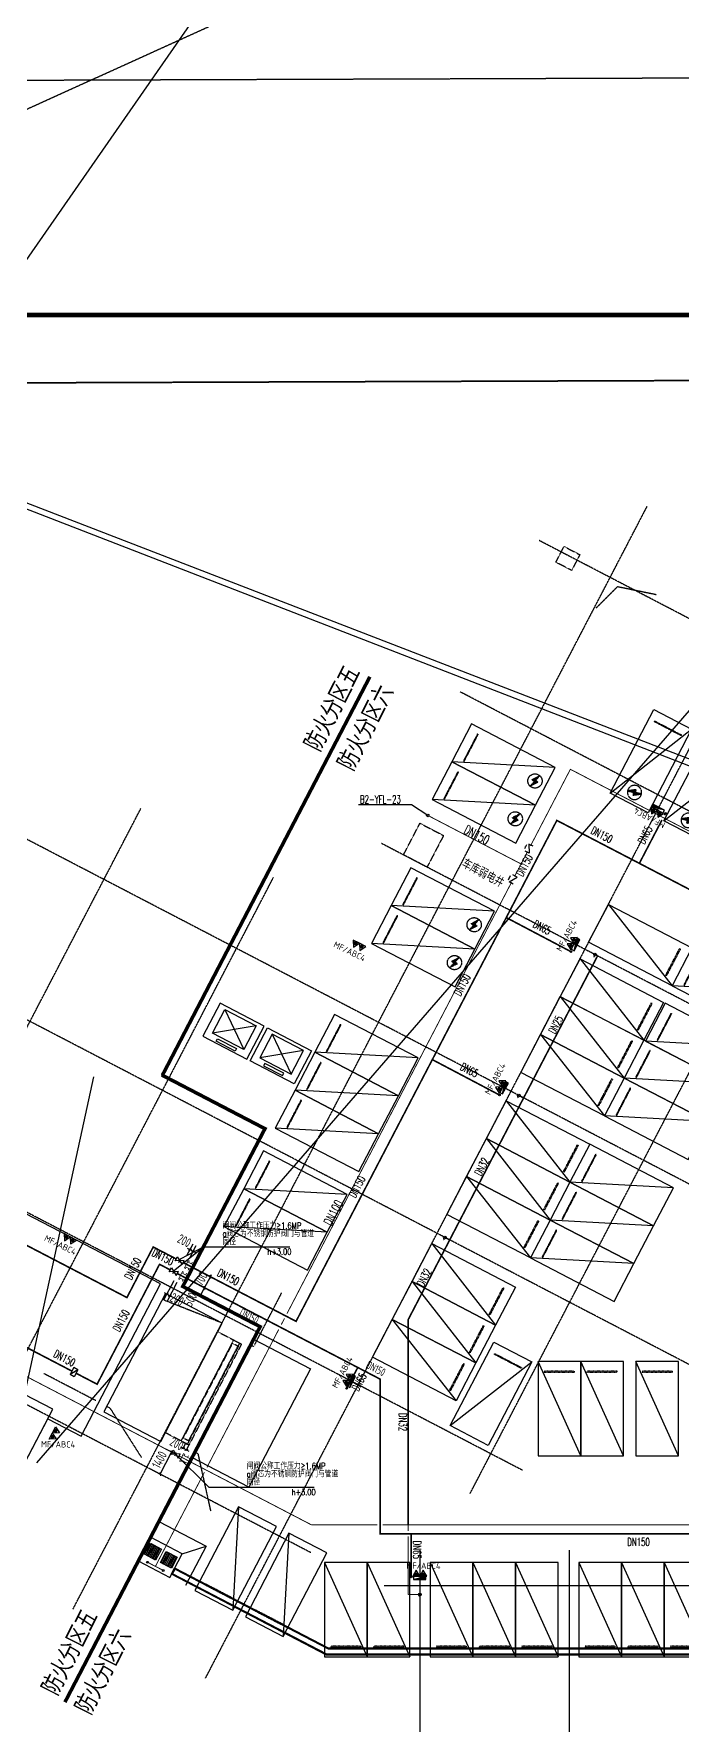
# Model space of a CAD drawing. Extents: x -1466470 to 922624, y -511729 to 590125.
# Drawn here: x -131851 to -95405, y 203025 to 298116 of the extents above; entities that cross this region are included whole.
import ezdxf

# ---------------------------------------------------------------- set-up
doc = ezdxf.new("R2010")
doc.units = 0
doc.header["$LTSCALE"] = 10
doc.header["$MEASUREMENT"] = 0
for name, pattern in [('104-7 B2核心筒$0$DASH', [0.35, 0.25, -0.1]), ('X-104 B2平面$0$ACAD_ISO04W100', [30, 24, -3, 0, -3]), ('X-104 B2平面$0$CENTER', [2, 1.25, -0.25, 0.25, -0.25]), ('X-104 B2平面$0$DOTE', [2.42, 2, -0.2, 0.02, -0.2]), ('X-104 B2平面$1$DASH', [0.35, 0.25, -0.1])]:
    doc.linetypes.add(name, pattern=pattern)
for name, color, linetype in [('104-7 B2核心筒$0$A-E_电梯', 171, 'Continuous'), ('104-7 B2核心筒$0$A-TECH_结构', 21, 'Continuous'), ('DIM_压力废', 3, 'Continuous'), ('EQUIP_消火栓', 7, 'Continuous'), ('EQUIP_消防', 7, 'Continuous'), ('EQUIP_给水', 7, 'Continuous'), ('PIPE-中水', 122, 'TG_Z'), ('PIPE-压力废', 31, 'TG_YF'), ('PIPE-消防', 1, 'Continuous'), ('TEXT_中水', 7, 'Continuous'), ('TEXT_压力废', 7, 'Continuous'), ('TEXT_消防', 7, 'Continuous'), ('TWT_DIM', 3, 'Continuous'), ('TWT_LEAD', 3, 'Continuous'), ('TWT_TEXT', 7, 'Continuous'), ('VALVE_压力废', 7, 'Continuous'), ('VALVE_消防', 7, 'Continuous'), ('VALVE_热给水', 7, 'Continuous'), ('VPIPE-中水中', 124, 'Continuous'), ('VPIPE-压力废', 31, 'Continuous'), ('VPIPE-消防', 1, 'Continuous'), ('X-104 B2平面$0$02-TEXT_房间', 7, 'Continuous'), ('X-104 B2平面$0$A-I_车位', 9, 'Continuous'), ('X-104 B2平面$0$A-SUR_看线', 231, 'Continuous'), ('X-104 B2平面$0$A_AXIS-轴线', 9, 'X-104 B2平面$0$DOTE'), ('X-104 B2平面$0$car', 8, 'Continuous'), ('X-104 B2平面$0$DOOR_FIRE', 220, 'Continuous'), ('X-104 B2平面$0$M-用地 红线', 20, 'X-104 B2平面$0$ACAD_ISO04W100'), ('X-104 B2平面$0$VPIPE-消防', 1, 'Continuous'), ('X-104 B2平面$0$集水坑&', 6, 'Continuous'), ('X-104 B2平面$1$集水坑&', 7, 'Continuous')]:
    doc.layers.add(name, color=color, linetype=linetype)
for name, color, linetype, plot in [('X-104 B2平面$0$04-不打印_辅助线', 165, 'Continuous', False), ('X-104 B2平面$0$04-不打印_防火分区', 30, 'Continuous', False), ('X-104 B2平面$0$04-不打印_面积', 5, 'Continuous', False), ('X-104 B2平面$1$DIM_MODI', 6, 'Continuous', False)]:
    doc.layers.add(name, color=color, linetype=linetype, plot=plot)
doc.layers.get('X-104 B2平面$0$A-SUR_看线').off()
doc.styles.add('_TCH_DIM', font='ROS1', dxfattribs={"width": 0.8, "bigfont": 'JD'})
doc.styles.add('_TCH_DIM_T3', font='ROS1', dxfattribs={"width": 0.8, "bigfont": 'JD'})
doc.styles.add('_TWT_PIPEDN', font='SIMPLEX', dxfattribs={"width": 0.8, "height": 3.5, "bigfont": 'HZTXT'})
doc.styles.add('_TWT_SERIAL', font='COMPLEX', dxfattribs={"width": 0.8, "height": 3.5, "bigfont": 'HZTXT'})
doc.styles.get("Standard").update_dxf_attribs({"font": 'gbenor.shx', "bigfont": 'gbcbig.shx'})
doc.styles.add('TG_LINETYPE', font='romans2.shx', dxfattribs={"width": 0.8, "height": 3, "bigfont": 'hzdf2.shx'})
doc.styles.add('X-104 B2平面$0$_TCH_SPACE', font='ros.shx', dxfattribs={"width": 0.75, "height": 5, "bigfont": 'jd.shx'})
doc.styles.add('X-104 B2平面$0$Arial', font='arial.ttf', dxfattribs={"width": 0.75, "height": 2.5})
doc.linetypes.add('TG_XH', pattern='A,5,-0.6,["XH",TG_LINETYPE,S=0.1,R=0,X=-0.52,Y=-0.15],0', length=5.6)
doc.linetypes.add('TG_YF', pattern='A,2,-0.6,["YF",TG_LINETYPE,S=0.1,R=0,X=-0.52,Y=-0.15],0', length=2.6)
doc.linetypes.add('TG_Z', pattern='A,2,-0.3,["Z",TG_LINETYPE,S=0.1,R=0,X=-0.23,Y=-0.15],0', length=2.3)
doc.dimstyles.new('_TWT_ARCH&&150', dxfattribs={"dimtxt": 525, "dimasz": 150, "dimexe": 375, "dimexo": 450, "dimgap": 150, "dimtad": 1, "dimdec": 0, "dimzin": 0, "dimdsep": 46, "dimtxsty": '_TCH_DIM_T3', "dimblk": 'ARCHTICK', "dimcen": 0.09, "dimclrt": 7, "dimazin": 2, "dimtfac": 1, "dimtdec": 0, "dimtix": 1, "dimtmove": 2, "dimatfit": 3, "dimfxl": 1, "dimtolj": 1, "dimtzin": 0, "dimarcsym": 0})
pattern_1 = [(180, (350, -250), (-7e-15, -79.375), [])]

# ---------------------------------------------------------------- blocks, each defined once
blk = doc.blocks.new('104-7 B2核心筒$0$fdsgfdhh')
at = {"layer": '104-7 B2核心筒$0$A-E_电梯'}
for p, q in [((-2400, 1900), (-400, 400)), ((-400, 1900), (-2400, 400))]:
    blk.add_line(p, q, dxfattribs=at)
for points in [[(-2800, 0), (0, 0), (0, 2100), (-2800, 2100)], [(-2000, 250), (-800, 250), (-800, 100), (-2000, 100)]]:
    blk.add_lwpolyline(points, close=True, dxfattribs=at)
blk.add_lwpolyline([(-2400, 1900), (-400, 1900), (-400, 400), (-2400, 400), (-2400, 1900)], dxfattribs=at)
blk = doc.blocks.new('104-7 B2核心筒')
at = {"layer": '104-7 B2核心筒$0$A-TECH_结构', "linetype": '104-7 B2核心筒$0$DASH'}
blk.add_lwpolyline([(59500, 54510), (60014, 56141), (62150, 56749)], dxfattribs=at)
at = {"layer": '104-7 B2核心筒$0$A-E_电梯'}
blk.add_blockref('104-7 B2核心筒$0$fdsgfdhh', (53800, 22949), dxfattribs=at)
at = {"layer": '104-7 B2核心筒$0$A-E_电梯', "xscale": -1}
blk.add_blockref('104-7 B2核心筒$0$fdsgfdhh', (54000, 22949), dxfattribs=at)
blk = doc.blocks.new('X-104 B2平面$0$jgfd')
blk.add_lwpolyline([(5300, -1200), (0, -1200), (0, 1200), (5300, 1200), (5300, -1200), (0, 1200)])
at = {"linetype": 'X-104 B2平面$1$DASH', "ltscale": 0.001}
blk.add_lwpolyline([(550, -850), (550, 850), (600, 850), (600, -850)], close=True, dxfattribs=at)
blk = doc.blocks.new('*U324')
at = {"linetype": 'X-104 B2平面$1$DASH'}
for p, q in [((-200, -500), (-200, -100)), ((0, -100), (-200, -100)), ((0, -500), (-200, -500)), ((6000, -100), (6200, -100)), ((6000, -500), (6200, -500)), ((6200, -500), (6200, -100))]:
    blk.add_line(p, q, dxfattribs=at)
blk.add_lwpolyline([(6200, 0), (-200, 0), (-200, -1500), (6200, -1500)], close=True, dxfattribs=at)
for points in [[(6000, -100), (0, -100)], [(0, -100), (0, -500)], [(6000, -130), (0, -130)], [(6000, -470), (0, -470)], [(6000, -500), (0, -500)], [(6000, -100), (6000, -500)]]:
    blk.add_lwpolyline(points, dxfattribs=at)
blk = doc.blocks.new('X-104 B2平面$0$A$C529F39D7')
at = {"layer": 'X-104 B2平面$0$car', "linetype": 'X-104 B2平面$1$DASH'}
h = blk.add_hatch(color=256, dxfattribs=at)
h.dxf.hatch_style = 1
h.paths.add_polyline_path([(4832, 1296), (4397, 1075), (4630, 1329), (4503, 1444), (4938, 1665), (4706, 1412)])
at = {"layer": 'X-104 B2平面$0$car', "linetype": 'X-104 B2平面$1$DASH', "elevation": 0}
blk.add_lwpolyline([(4832, 1296), (4397, 1075), (4630, 1329), (4503, 1444), (4938, 1665), (4706, 1412), (4832, 1296)], dxfattribs=at)
at = {"layer": 'X-104 B2平面$0$car', "linetype": 'X-104 B2平面$1$DASH'}
blk.add_circle((4668, 1370, 0), 400, dxfattribs=at)
at = {"layer": 'X-104 B2平面$0$A-I_车位', "xscale": -0.9999999999999999, "rotation": 152.5000000001189}
blk.add_blockref('X-104 B2平面$0$jgfd', (554, 3512, 0), dxfattribs=at)
blk = doc.blocks.new('X-104 B2平面$1$12ddddddj')
at = {"layer": 'X-104 B2平面$1$集水坑&', "linetype": 'Continuous'}
h = blk.add_hatch(dxfattribs=at)
h.set_pattern_fill('ANSI31', color=256, scale=50, angle=135)
h.set_pattern_definition(pattern_1)
h.paths.add_polyline_path([(3014056, 294593), (3014756, 294593), (3014756, 293893), (3014056, 293893)])
h.paths.add_polyline_path([(3014056, 293593), (3014756, 293593), (3014756, 292893), (3014056, 292893)])
for points in [[(3015056, 294743), (3013556, 294743), (3013556, 292743), (3015056, 292743)], [(3014056, 294593), (3014756, 294593), (3014756, 293893), (3014056, 293893)], [(3014056, 293593), (3014756, 293593), (3014756, 292893), (3014056, 292893)]]:
    blk.add_lwpolyline(points, close=True, dxfattribs=at)
for centre in [(3013736, 294243), (3013736, 293243)]:
    blk.add_circle(centre, 50, dxfattribs=at)
blk = doc.blocks.new('104 轴线')
for p, q in [((854, 135981), (-109845, 193607)), ((-69898, 130873), (-37622, 192876)), ((13876, 160994), (-43691, 190962)), ((-62447, 126995), (-30171, 188997)), ((-25299, 139449), (-114000, 185624)), ((-47571, 137379), (-22720, 185118)), ((9443, 152479), (-48124, 182447)), ((-44634, 138691), (-118433, 177109)), ((-85332, 138908), (-66077, 175896)), ((5010, 143964), (-52557, 173931)), ((-77881, 135029), (-58626, 172018)), ((-56517, 134054), (-122866, 168593)), ((-50400, 134200), (-50400, -14400)), ((-42000, 134200), (-42000, -14400)), ((-52400, 132200), (13400, 132200))]:
    blk.add_line(p, q)
at = {"layer": 'Defpoints'}
blk.add_lwpolyline([(13135, -2670), (19996, 9914), (18926, 200140), (-165691, 199501, 0.064843), (-234306, 190322, 0.064894), (-298282, 163874), (-300993, 152958), (-177498, -41043), (-162540, -55229), (-143745, -84755), (-123037, -89354), (13135, -2670)], format="xyb", close=True, dxfattribs=at)
blk = doc.blocks.new('X-104 B2平面$0$A$C63741260')
at = {"layer": 'X-104 B2平面$0$04-不打印_辅助线'}
blk.add_lwpolyline([(0, -1242375), (416150, -1242375), (416150, -948025), (0, -948025)], close=True, dxfattribs=at)
blk.add_lwpolyline([(0, -1242375), (416150, -1242375), (416150, -948025), (0, -948025)], close=True, dxfattribs=at)
blk.add_lwpolyline([(0, -1242375), (416150, -1242375), (416150, -948025), (0, -948025)], close=True, dxfattribs=at)
blk.add_lwpolyline([(0, -1242375), (416150, -1242375), (416150, -948025), (0, -948025)], close=True, dxfattribs=at)
at = {"layer": 'X-104 B2平面$0$04-不打印_面积'}
blk.add_lwpolyline([(0, -1242375), (416150, -1242375), (416150, -948025), (0, -948025)], close=True, dxfattribs=at)
blk = doc.blocks.new('X-104 B2平面$0$A$C75E32CB1')
at = {"layer": 'X-104 B2平面$0$A_AXIS-轴线'}
blk.add_line((98, 9), (98, 3309), dxfattribs=at)
blk = doc.blocks.new('X-104 B2平面$0$A$C026855F6')
at = {"layer": 'X-104 B2平面$0$VPIPE-消防', "linetype": 'Continuous'}
for centre in [(-55516, -24519), (-60825, -32298), (-64849, -40353), (-73436, -56849), (-69805, -67451)]:
    blk.add_circle(centre, 50, dxfattribs=at)
blk = doc.blocks.new('X-104 B2平面')
at = {"layer": 'X-104 B2平面$0$04-不打印_辅助线'}
for points in [[(-190030, 288330), (226120, 288330), (226120, 582680), (-190030, 582680)], [(65581, 233315), (62118, 226663), (65311, 225000), (68774, 231653)], [(73723, 229076), (70260, 222424), (67067, 224086), (70530, 230739)]]:
    blk.add_lwpolyline(points, close=True, dxfattribs=at)
at = {"layer": 'X-104 B2平面$0$04-不打印_辅助线', "const_width": 250}
blk.add_lwpolyline([(-190030, -6020), (226120, -6020), (226120, 288330), (-190030, 288330)], close=True, dxfattribs=at)
at = {"layer": 'X-104 B2平面$0$04-不打印_辅助线'}
blk.add_lwpolyline([(56769, 222063), (58962, 226276), (60843, 225297), (65299, 233857), (57254, 238045)], dxfattribs=at)
at = {"layer": 'X-104 B2平面$0$04-不打印_防火分区', "linetype": 'X-104 B2平面$1$DASH', "const_width": 200}
for points in [[(65405, 245582), (77068, 267987)], [(65361, 245606), (71171, 242581), (66553, 233711), (70900, 231448), (59927, 210337)]]:
    blk.add_lwpolyline(points, dxfattribs=at)
at = {"layer": 'X-104 B2平面$0$04-不打印_面积', "color": 250}
for points in [[(8144, 220040), (87941, 334854), (105556, 334854)], [(-42154, 257698), (-16810, -114737), (61547, 245499)]]:
    blk.add_lwpolyline(points, dxfattribs=at)
at = {"layer": 'X-104 B2平面$0$A_AXIS-轴线'}
for p, q in [((65419, 233005), (65593, 232914)), ((70369, 230428), (70542, 230338)), ((61662, 227294), (58735, 228818)), ((62279, 226973), (62453, 226883)), ((67229, 224397), (67403, 224306))]:
    blk.add_line(p, q, dxfattribs=at)
at = {"layer": 'X-104 B2平面$0$M-用地 红线', "ltscale": 0.05}
blk.add_lwpolyline([(126192, 339615), (129909, 332635), (42826, 293093), (-48208, 291496), (-159475, 262615), (-190030, 243404)], dxfattribs=at)
for points in [[(150269, 94604), (155218, 103682), (155021, 138681), (159909, 158709), (159215, 281864), (139103, 301795), (-35476, 301191, 0.037486), (-78019, 297848, 0.037485), (-119585, 288192), (-136790, 276835), (-150600, 270983), (-164076, 264400), (-168009, 248564, -0.064894), (-104033, 275012, -0.064843), (-35418, 284191), (149199, 284830), (150269, 94604)], [(143408, 82020), (150269, 94604), (149199, 284830), (-35418, 284191, 0.064843), (-104033, 275012, 0.064894), (-168009, 248564), (-170720, 237648), (-47225, 43647), (-32267, 29461), (-13472, -65), (7236, -4664), (143408, 82020)], [(143408, 82020), (150269, 94604), (149199, 284830), (-35418, 284191, 0.064843), (-104033, 275012, 0.064894), (-168009, 248564), (-170720, 237648), (-47225, 43647), (-32267, 29461), (-13472, -65), (7236, -4664), (143408, 82020)]]:
    blk.add_lwpolyline(points, format="xyb", close=True, dxfattribs=at)
at = {"layer": 'X-104 B2平面$1$DIM_MODI', "color": 3}
blk.add_lwpolyline([(107086, 258289), (-230811, 389302), (118923, 254142)], dxfattribs=at)
at = {"layer": 'X-104 B2平面$1$DIM_MODI'}
blk.add_lwpolyline([(58352, 223803), (164731, 346457), (214039, 346457)], dxfattribs=at)
at = {"layer": 'X-104 B2平面$1$集水坑&', "linetype": 'Continuous'}
blk.add_line((66509, 218683), (67858, 219109), dxfattribs=at)
at = {"layer": 'X-104 B2平面$1$集水坑&', "linetype": 'X-104 B2平面$1$DASH'}
blk.add_lwpolyline([(87986, 275315), (88873, 274854), (88411, 273967), (87524, 274428)], close=True, dxfattribs=at)
blk.add_lwpolyline([(79879, 259757), (81209, 259064), (80283, 257285), (78959, 257974), (79885, 259754)], dxfattribs=at)
at = {"layer": 'X-104 B2平面$1$集水坑&', "linetype": 'Continuous'}
blk.add_lwpolyline([(65197, 220494), (67858, 219109), (66704, 216891)], dxfattribs=at)
for points in [[(130274, 212990), (74632, 212990), (65909, 217530), (66094, 217885), (74729, 213390), (130274, 213390)], [(130224, 213040), (74644, 213040), (65976, 217551), (66115, 217818), (74717, 213340), (130224, 213340)]]:
    blk.add_lwpolyline(points, close=True, dxfattribs=at)
at = {"linetype": 'X-104 B2平面$0$CENTER', "rotation": 332.5001227492888}
blk.add_blockref('104-7 B2核心筒', (11843, 250975), dxfattribs=at)
at = {"layer": 'X-104 B2平面$0$04-不打印_辅助线'}
blk.add_blockref('X-104 B2平面$0$A$C63741260', (-190030, 1236355), dxfattribs=at)
at = {"layer": 'X-104 B2平面$0$A-I_车位', "xscale": -1}
for name, p, rotation in [('X-104 B2平面$0$A$C529F39D7', (96557, 263040, 0), 35.00000000023793), ('X-104 B2平面$0$A$C529F39D7', (99573, 261470, 0), 35.00000000023793), ('X-104 B2平面$0$jgfd', (94622, 251681), 152.5000000001189), ('X-104 B2平面$0$jgfd', (93118, 248574), 152.5000000001189), ('X-104 B2平面$0$jgfd', (74523, 247938), 152.5000000001189), ('X-104 B2平面$0$jgfd', (91921, 246492), 152.5000000001189), ('X-104 B2平面$0$jgfd', (73415, 245810), 152.5000000001189), ('X-104 B2平面$0$jgfd', (90813, 244363), 152.5000000001189), ('X-104 B2平面$0$jgfd', (72307, 243681), 152.5000000001189), ('X-104 B2平面$0$jgfd', (88873, 240637), 152.5000000001189), ('X-104 B2平面$0$jgfd', (70529, 240266), 152.5000000001189), ('X-104 B2平面$0$jgfd', (69421, 238137), 152.5000000001189), ('X-104 B2平面$0$jgfd', (87765, 238508), 152.5000000001189), ('X-104 B2平面$0$jgfd', (86657, 236380), 152.5000000001189), ('X-104 B2平面$0$jgfd', (87724, 229490), 89.99999997193446), ('X-104 B2平面$0$jgfd', (90124, 229490), 89.99999997193446), ('X-104 B2平面$0$jgfd', (93224, 229490), 89.99999997193446), ('X-104 B2平面$0$jgfd', (55728, 222662), 242.5000000001245), ('X-104 B2平面$0$jgfd', (68300, 216060), 242.5000000001245), ('X-104 B2平面$0$jgfd', (71139, 214582), 242.5000000001245), ('X-104 B2平面$0$jgfd', (75724, 212890), 269.9999999720415), ('X-104 B2平面$0$jgfd', (78124, 212890), 269.9999999720415), ('X-104 B2平面$0$jgfd', (81659, 212890), 269.9999999720415), ('X-104 B2平面$0$jgfd', (84059, 212890), 269.9999999720415), ('X-104 B2平面$0$jgfd', (86459, 212890), 269.9999999720415), ('X-104 B2平面$0$jgfd', (90017, 212890), 269.9999999720415), ('X-104 B2平面$0$jgfd', (92417, 212890), 269.9999999720415), ('X-104 B2平面$0$jgfd', (94817, 212890), 269.9999999720415)]:
    blk.add_blockref(name, p, dxfattribs=dict(at, rotation=rotation))
at = {"layer": 'X-104 B2平面$0$A-I_车位'}
for p in [(81683, 260760, 0), (80575, 258632, 0), (78264, 252677, 0), (77156, 250548, 0)]:
    blk.add_blockref('X-104 B2平面$0$A$C529F39D7', p, dxfattribs=at)
for p, rotation in [((94622, 251681), 152.5000000001624), ((93029, 248620), 152.5000000001624), ((91921, 246492), 152.5000000001624), ((90813, 244363), 152.5000000001624), ((88873, 240637), 152.5000000001624), ((87765, 238508), 152.5000000001624), ((86657, 236380), 152.5000000001624), ((84693, 232607), 152.5000000001624), ((83585, 230478), 152.5000000001624), ((82477, 228349), 152.5000000001624), ((85100, 230031), 242.5000000001229)]:
    blk.add_blockref('X-104 B2平面$0$jgfd', p, dxfattribs=dict(at, rotation=rotation))
at = {"layer": 'X-104 B2平面$0$A-SUR_看线'}
blk.add_blockref('X-104 B2平面$0$A$C026855F6', (149199, 284830), dxfattribs=at)
at = {"layer": 'X-104 B2平面$0$A-SUR_看线', "xscale": -1}
for p, rotation in [((70667, 230364), 332.4996502600763), ((65557, 232823), 248.499650237345)]:
    blk.add_blockref('X-104 B2平面$0$A$C75E32CB1', p, dxfattribs=dict(at, rotation=rotation))
at = {"layer": 'X-104 B2平面$0$A-SUR_看线', "extrusion": (0, 0, -1), "xscale": -1, "zscale": -1, "rotation": 147.5003497626549}
blk.add_blockref('X-104 B2平面$0$A$C75E32CB1', (-62536, 226935), dxfattribs=at)
at = {"layer": 'X-104 B2平面$0$A-SUR_看线', "rotation": 192.4996502600763}
blk.add_blockref('X-104 B2平面$0$A$C75E32CB1', (67498, 224327), dxfattribs=at)
at = {"layer": 'X-104 B2平面$0$A_AXIS-轴线', "rotation": 7.045863037328646e-07}
blk.add_blockref('104 轴线', (130274, 84690), dxfattribs=at)
at = {"layer": 'X-104 B2平面$0$DOOR_FIRE', "linetype": 'X-104 B2平面$1$DASH', "xscale": -1, "rotation": 242.5000298967883}
blk.add_blockref('*U324', (66988, 224973), dxfattribs=at)
at = {"layer": 'X-104 B2平面$1$集水坑&', "linetype": 'Continuous', "rotation": 62.50013025319854}
blk.add_blockref('X-104 B2平面$1$12ddddddj', (-1066016, -2590880), dxfattribs=at)
at = {"layer": 'X-104 B2平面$0$02-TEXT_房间', "color": 1, "style": 'X-104 B2平面$0$_TCH_SPACE', "width": 0.75}
blk.add_text('车库弱电井', height=520.9, rotation=331.81858, dxfattribs=at).set_placement((82184, 257314, -200))
at = {"layer": 'X-104 B2平面$0$04-不打印_防火分区', "linetype": 'X-104 B2平面$1$DASH', "style": 'X-104 B2平面$0$Arial', "width": 0.75}
for s, p in [('防火分区五', (74204, 263724)), ('防火分区六', (76076, 262642)), ('防火分区五', (59449, 210658)), ('防火分区六', (61321, 209575))]:
    blk.add_text(s, height=1000, rotation=63.04578, dxfattribs=at).set_placement(p)
blk = doc.blocks.new('X-104 B2平面$0$12ddddddj')
at = {"layer": 'X-104 B2平面$0$集水坑&', "linetype": 'Continuous'}
h = blk.add_hatch(dxfattribs=at)
h.set_pattern_fill('ANSI31', color=256, scale=50, angle=135)
h.set_pattern_definition(pattern_1)
h.paths.add_polyline_path([(3014056, 294593), (3014756, 294593), (3014756, 293893), (3014056, 293893)])
h.paths.add_polyline_path([(3014056, 293593), (3014756, 293593), (3014756, 292893), (3014056, 292893)])
for points in [[(3015056, 294743), (3013556, 294743), (3013556, 292743), (3015056, 292743)], [(3014056, 294593), (3014756, 294593), (3014756, 293893), (3014056, 293893)], [(3014056, 293593), (3014756, 293593), (3014756, 292893), (3014056, 292893)]]:
    blk.add_lwpolyline(points, close=True, dxfattribs=at)
for centre in [(3013736, 294243), (3013736, 293243)]:
    blk.add_circle(centre, 50, dxfattribs=at)
blk = doc.blocks.new('$TWTSYS$00000546')
h = blk.add_hatch()
h.set_pattern_fill('ANSI31', color=256, scale=200, style=0)
h.set_pattern_definition([(45, (-38543.802, -6670.83), (-17.67767, 17.67767), [])])
h.paths.add_polyline_path([(-65, 174), (65, 174), (65, 44), (-65, 44)])
for points in [[(0, 344), (-198, 0), (198, 0)], [(-65, 174), (65, 174), (65, 44), (-65, 44)]]:
    blk.add_lwpolyline(points, close=True)
blk = doc.blocks.new('$TwtSys$00000434')
for p, q in [((-0.5, 0.5), (-0.5, -0.5)), ((-0.5, -0.5), (0.5, 0.5)), ((0.5, 0.5), (-0.5, 0.5)), ((0.5, -0.5), (0.5, 0.5)), ((-0.5, -0.5), (0.5, -0.5))]:
    blk.add_line(p, q)
blk.add_solid([(0.5, -0.5), (0.5, 0.5), (-0.5, -0.5)])
blk = doc.blocks.new('$VALVE$00000296')
for points in [[(-125, 72), (-125, -72), (125, 72), (125, -72), (-125, 72)], [(0, 60), (0, -64)]]:
    blk.add_lwpolyline(points)
for p in [(-125, 0), (125, 0)]:
    blk.add_point(p)
blk = doc.blocks.new('$TwtSys$00000320')
at = {"const_width": 20}
for points in [[(0, 0), (0, -121)], [(-37, -83), (37, -83)]]:
    blk.add_lwpolyline(points, dxfattribs=at)
blk = doc.blocks.new('$VALVE$00000551')
at = {"const_width": 30}
for points in [[(-332, -177), (-332, 175)], [(-2, 100), (-252, 100), (-252, 175)], [(-2, 100), (-2, 175)], [(-2, 100), (248, 100), (248, 175)], [(332, -175), (332, 177)], [(-252, -175), (-252, -100), (-2, -100)], [(-2, -175), (-2, -100)], [(248, -175), (248, -100), (-2, -100)]]:
    blk.add_lwpolyline(points, dxfattribs=at)
blk = doc.blocks.new('$VALVE$00000549')
at = {"const_width": 30}
for points in [[(-290, -176), (-290, 176)], [(40, 101), (-210, 101), (-210, 176)], [(40, 101), (40, 176)], [(40, 101), (290, 101), (290, 176)], [(-210, -174), (-210, -99), (40, -99)], [(40, -174), (40, -99)], [(290, -174), (290, -99), (40, -99)]]:
    blk.add_lwpolyline(points, dxfattribs=at)
blk = doc.blocks.new('_ArchTick')
at = {"color": 0, "linetype": 'ByBlock', "const_width": 0.4}
blk.add_lwpolyline([(-0.5, -0.5), (0.5, 0.5)], dxfattribs=at)
blk = doc.blocks.new('*D100')
at = {"layer": 'Defpoints', "color": 0, "transparency": 16777216}
for p in [(-123477, 227691), (-123246, 228134), (-122250, 227616)]:
    blk.add_point(p, dxfattribs=at)
at = {"layer": 'TWT_DIM', "color": 0, "lineweight": -2, "transparency": 16777216}
for p, q in [((-123078, 227483), (-122148, 226999)), ((-122847, 227927), (-121917, 227443)), ((-122481, 227173), (-122250, 227616))]:
    blk.add_line(p, q, dxfattribs=at)
at = {"layer": 'TWT_DIM', "color": 0, "lineweight": -2, "transparency": 16777216, "xscale": 150, "yscale": 150, "zscale": 150}
for p, rotation in [((-122481, 227173), 242.4999996777047), ((-122250, 227616), 62.49999967770475)]:
    blk.add_blockref('_ArchTick', p, dxfattribs=dict(at, rotation=rotation))
at = {"layer": 'TWT_DIM', "color": 7, "transparency": 16777216, "insert": (-123056, 226962), "char_height": 525, "attachment_point": 5, "rotation": 62.5, "style": '_TCH_DIM_T3'}
blk.add_mtext('\\A1;500', dxfattribs=at)
blk = doc.blocks.new('*D101')
at = {"layer": 'Defpoints', "color": 0, "transparency": 16777216}
for p in [(-122923, 228755), (-121927, 228237), (-123246, 228134)]:
    blk.add_point(p, dxfattribs=at)
at = {"layer": 'TWT_DIM', "color": 0, "lineweight": -2, "transparency": 16777216}
for p, q in [((-122524, 228548), (-121594, 228064)), ((-122250, 227616), (-121927, 228237)), ((-121927, 228237), (-121858, 228370)), ((-122847, 227927), (-121917, 227443)), ((-122250, 227616), (-122319, 227483))]:
    blk.add_line(p, q, dxfattribs=at)
at = {"layer": 'TWT_DIM', "color": 0, "lineweight": -2, "transparency": 16777216, "xscale": 150, "yscale": 150, "zscale": 150}
for p, rotation in [((-121927, 228237), 242.4999996777054), ((-122250, 227616), 62.49999967770535)]:
    blk.add_blockref('_ArchTick', p, dxfattribs=dict(at, rotation=rotation))
at = {"layer": 'TWT_DIM', "color": 7, "transparency": 16777216, "insert": (-122454, 228117), "char_height": 525, "attachment_point": 5, "rotation": 62.5, "style": '_TCH_DIM_T3'}
blk.add_mtext('\\A1;700', dxfattribs=at)
blk = doc.blocks.new('*D104')
at = {"layer": 'Defpoints', "color": 0, "transparency": 16777216}
for p in [(-124103, 218377), (-123504, 218066), (-124151, 216824)]:
    blk.add_point(p, dxfattribs=at)
at = {"layer": 'TWT_DIM', "color": 0, "lineweight": -2, "transparency": 16777216}
for p, q in [((-124749, 217136), (-124103, 218377)), ((-123903, 218274), (-124435, 218550)), ((-124550, 217032), (-125082, 217309))]:
    blk.add_line(p, q, dxfattribs=at)
at = {"layer": 'TWT_DIM', "color": 0, "lineweight": -2, "transparency": 16777216, "xscale": 150, "yscale": 150, "zscale": 150}
for p, rotation in [((-124103, 218377), 62.50001318853815), ((-124749, 217136), 242.5000131885381)]:
    blk.add_blockref('_ArchTick', p, dxfattribs=dict(at, rotation=rotation))
at = {"layer": 'TWT_DIM', "color": 7, "transparency": 16777216, "insert": (-124792, 217947), "char_height": 525, "attachment_point": 5, "rotation": 62.50001, "style": '_TCH_DIM_T3'}
blk.add_mtext('\\A1;1400', dxfattribs=at)
blk = doc.blocks.new('$VALVE$00000763')
for p, q in [((-72, -125), (72, 125)), ((-72, 125), (72, 125)), ((-72, -125), (-72, 125)), ((72, -125), (72, 125)), ((-72, -125), (72, -125))]:
    blk.add_line(p, q)
at = {"const_width": 21.1}
blk.add_lwpolyline([(0, -11, 1), (0, 11, 1)], format="xyb", close=True, dxfattribs=at)
for p in [(-72, 0), (72, 0)]:
    blk.add_point(p)
at = {"color": 7, "flags": 9}
for tag in ['XSIZE', 'YSIZE']:
    blk.add_attdef(tag, (0, 0), '', height=0.5, rotation=90, dxfattribs=at)
blk = doc.blocks.new('*D137')
at = {"layer": 'Defpoints', "color": 0, "transparency": 16777216}
for p in [(-123682, 218158), (-123504, 218066), (-123278, 218500)]:
    blk.add_point(p, dxfattribs=at)
at = {"layer": 'TWT_DIM', "color": 0, "lineweight": -2, "transparency": 16777216}
for p, q in [((-123474, 218557), (-123282, 218925)), ((-123297, 218465), (-123105, 218833)), ((-123455, 218593), (-123589, 218662)), ((-123455, 218593), (-123278, 218500)), ((-123278, 218500), (-123145, 218431))]:
    blk.add_line(p, q, dxfattribs=at)
at = {"layer": 'TWT_DIM', "color": 0, "lineweight": -2, "transparency": 16777216, "xscale": 150, "yscale": 150, "zscale": 150}
for p, rotation in [((-123455, 218593), 332.4999803614221), ((-123278, 218500), 152.4999803614221)]:
    blk.add_blockref('_ArchTick', p, dxfattribs=dict(at, rotation=rotation))
at = {"layer": 'TWT_DIM', "color": 7, "transparency": 16777216, "insert": (-123817, 218853), "char_height": 525, "attachment_point": 5, "rotation": 332.49998, "style": '_TCH_DIM_T3'}
blk.add_mtext('\\A1;200', dxfattribs=at)
blk = doc.blocks.new('*D138')
at = {"layer": 'Defpoints', "color": 0, "transparency": 16777216}
for p in [(-122899, 229669), (-123456, 229033), (-123278, 228940)]:
    blk.add_point(p, dxfattribs=at)
at = {"layer": 'TWT_DIM', "color": 0, "lineweight": -2, "transparency": 16777216}
for p, q in [((-123248, 229432), (-122903, 230094)), ((-123076, 229762), (-123209, 229831)), ((-123076, 229762), (-122899, 229669)), ((-123070, 229340), (-122726, 230002)), ((-122899, 229669), (-122766, 229600))]:
    blk.add_line(p, q, dxfattribs=at)
at = {"layer": 'TWT_DIM', "color": 0, "lineweight": -2, "transparency": 16777216, "xscale": 150, "yscale": 150, "zscale": 150}
for p, rotation in [((-123076, 229762), 332.499986125448), ((-122899, 229669), 152.499986125448)]:
    blk.add_blockref('_ArchTick', p, dxfattribs=dict(at, rotation=rotation))
at = {"layer": 'TWT_DIM', "color": 7, "transparency": 16777216, "insert": (-123394, 230261), "char_height": 525, "attachment_point": 5, "rotation": 332.49999, "style": '_TCH_DIM_T3'}
blk.add_mtext('\\A1;200', dxfattribs=at)
blk = doc.blocks.new('*D139')
at = {"layer": 'Defpoints', "color": 0, "transparency": 16777216}
for p in [(-123782, 228413), (-123604, 228321), (-124205, 227168)]:
    blk.add_point(p, dxfattribs=at)
at = {"layer": 'TWT_DIM', "color": 0, "lineweight": -2, "transparency": 16777216}
for p, q in [((-123990, 228014), (-124555, 226928)), ((-124382, 227260), (-124515, 227329)), ((-123812, 227922), (-124378, 226835)), ((-124382, 227260), (-124205, 227168)), ((-124205, 227168), (-124072, 227099))]:
    blk.add_line(p, q, dxfattribs=at)
at = {"layer": 'TWT_DIM', "color": 0, "lineweight": -2, "transparency": 16777216, "xscale": 150, "yscale": 150, "zscale": 150}
for p, rotation in [((-124382, 227260), 332.499986125448), ((-124205, 227168), 152.499986125448)]:
    blk.add_blockref('_ArchTick', p, dxfattribs=dict(at, rotation=rotation))
at = {"layer": 'TWT_DIM', "color": 7, "transparency": 16777216, "insert": (-123803, 226959), "char_height": 525, "attachment_point": 5, "rotation": 332.49999, "style": '_TCH_DIM_T3'}
blk.add_mtext('\\A1;200', dxfattribs=at)
blk = doc.blocks.new('$VALVE$00000315')
blk.add_line((-75, 125), (75, 125))
blk.add_lwpolyline([(-125, -75), (-125, 75), (125, -75), (125, 75)])
for p in [(-125, 0), (125, 0)]:
    blk.add_point(p)
blk.add_solid([(0, 125), (0, 150), (75, 125)])

msp = doc.modelspace()

# ---------------------------------------------------------------- hatches: boundary and pattern name
at = {"layer": 'PIPE-中水'}
for points in [[(-110806.6, 225825.7), (-110846.5, 225846.5), (-110851.6, 225836.7)], [(-110806.6, 225825.7), (-110851.6, 225825.7), (-110851.6, 225836.7)]]:
    msp.add_hatch(color=256, dxfattribs=at).paths.add_polyline_path(points)
at = {"layer": 'PIPE-压力废', "linetype": 'TG_YF'}
for points in [[(-101689.8, 256766), (-101713.1, 256778.1), (-101701, 256801.4)], [(-101689.8, 256766), (-101677.7, 256789.3), (-101701, 256801.4)]]:
    msp.add_hatch(color=256, dxfattribs=at).paths.add_polyline_path(points)
at = {"layer": 'PIPE-消防', "linetype": 'TG_XH'}
for points in [[(-102449.7, 253892.3), (-102489.6, 253913.1), (-102468.9, 253953)], [(-102449.7, 253892.3), (-102428.9, 253932.2), (-102468.9, 253953)], [(-125139.3, 229909.2), (-125179.2, 229930), (-125158.5, 229969.9)], [(-125139.3, 229909.2), (-125118.5, 229949.1), (-125158.5, 229969.9)], [(-126618.7, 227067.4), (-126639.5, 227027.5), (-126599.5, 227006.7)], [(-126618.7, 227067.4), (-126578.8, 227046.6), (-126599.5, 227006.7)], [(-117110.3, 225729.6), (-117131.1, 225689.7), (-117091.2, 225668.9)], [(-117110.3, 225729.6), (-117070.4, 225708.8), (-117091.2, 225668.9)], [(-112385.6, 222480.9), (-112364.8, 222520.8), (-112340.6, 222508.2)], [(-128294.5, 222194.9), (-128315.3, 222155), (-128275.4, 222134.2)], [(-128294.5, 222194.9), (-128254.6, 222174.1), (-128275.4, 222134.2)], [(-112385.6, 222480.9), (-112340.6, 222480.9), (-112340.6, 222508.2)], [(-112385.6, 213783.2), (-112385.6, 213738.2), (-112430.6, 213738.2)], [(-112385.6, 213783.2), (-112430.6, 213783.2), (-112430.6, 213738.2)]]:
    msp.add_hatch(color=256, dxfattribs=at).paths.add_polyline_path(points)

# ---------------------------------------------------------------- linework, layer by layer
at = {"layer": 'DIM_压力废'}
for p, q in [((-110626.6, 254760), (-113604.6, 254760)), ((-109711.4, 254177.5), (-110626.6, 254760))]:
    msp.add_line(p, q, dxfattribs=at)
at = {"layer": 'PIPE-中水', "ltscale": 1.5, "const_width": 90}
for points in [[(-100161, 246275.6), (-104317.1, 238291.7)], [(-104317.1, 238291.7), (-108472.9, 230308.7)], [(-104516.7, 238395.6), (-104317.1, 238291.7)], [(-108472.9, 230308.7), (-110806.6, 225825.7)], [(-108672.4, 230412.5), (-108472.9, 230308.7)], [(-110806.6, 214283.2), (-110806.6, 225825.7)]]:
    msp.add_lwpolyline(points, dxfattribs=at)
at = {"layer": 'PIPE-中水', "linetype": 'TG_Z', "ltscale": 1.5, "const_width": 52.5}
for points in [[(-100294, 246344.9), (-100161, 246275.6)], [(-132915.4, 222965), (-124080.9, 218366)], [(-123681.7, 218158.2), (-116236.2, 214282.3)], [(-116235.8, 214283.2), (-112535.6, 214283.2)], [(-112235.6, 214283.2), (-110806.6, 214283.2)], [(-110806.6, 213933.2), (-110806.6, 214283.2)], [(-110806.6, 214283.2), (-94006.6, 214283.2)], [(-110806.6, 210369.5), (-110806.6, 213633.2)], [(-110156.6, 210369.5), (-110806.6, 210369.5)]]:
    msp.add_lwpolyline(points, dxfattribs=at)
at = {"layer": 'PIPE-压力废', "linetype": 'TG_YF', "ltscale": 1.5, "const_width": 52.5}
for points in [[(-103909, 252502.9), (-101689.8, 256766)], [(-101689.8, 256766), (-75391.3, 243075.8)], [(-104460.3, 251443.9), (-104116.8, 252103.8)], [(-104809.5, 250773.1), (-104460.3, 251443.9)], [(-117620.1, 226164.1), (-105017.3, 250373.9)], [(-117943.4, 225543.2), (-117758.7, 225898)], [(-122122.3, 217515.5), (-118081.9, 225277.1)], [(-125017.3, 211954.2), (-122260.8, 217249.4)], [(-125460.8, 212185.1), (-125017.3, 211954.2)], [(-125017.3, 211954.2), (-124573.8, 211723.4)]]:
    msp.add_lwpolyline(points, dxfattribs=at)
at = {"layer": 'PIPE-压力废', "ltscale": 1.5, "const_width": 52.5}
msp.add_lwpolyline([(-109644.8, 254142.8), (-104460.3, 251443.9)], dxfattribs=at)
at = {"layer": 'PIPE-消防', "linetype": 'TG_XH', "ltscale": 1.5, "const_width": 90}
for points in [[(-102449.7, 253892.3), (-105293.5, 248429.5)], [(-102449.7, 253892.3), (-97811.8, 251477.9)], [(-96542.1, 253917.1), (-97811.8, 251477.9)], [(-96347.2, 254291.5), (-96403.5, 254183.2)], [(-97811.8, 251477.9), (-94151.5, 249572.5)], [(-105293.5, 248429.5), (-109450.2, 240444.4)], [(-101656.1, 246512), (-105293.5, 248429.5)], [(-150879.4, 239696.7), (-126618.7, 227067.4)], [(-109450.2, 240444.4), (-117110.3, 225729.6)], [(-105680.1, 238456.9), (-109450.2, 240444.4)], [(-125139.3, 229909.2), (-126618.7, 227067.4)], [(-125139.3, 229909.2), (-123854.7, 229240.5)], [(-124785.4, 228935.8), (-128294.5, 222194.9)], [(-124817.6, 228952.6), (-124785.4, 228935.8)], [(-124180.9, 228621.1), (-124785.4, 228935.8)], [(-113639.3, 223133.5), (-123781.7, 228413.3)], [(-123455.6, 229032.7), (-117110.3, 225729.6)], [(-132378, 224322.2), (-129708.7, 222931.6)], [(-129478.6, 222811.7), (-128294.5, 222194.9)], [(-114267.3, 221961.2), (-113639.3, 223133.5)], [(-112385.6, 222480.9), (-113639.3, 223133.5)], [(-112385.6, 213783.2), (-112385.6, 222480.9)], [(-112385.6, 213783.2), (-83327.4, 213783.2)], [(-110636.4, 211359.5), (-110636.4, 213783.2)]]:
    msp.add_lwpolyline(points, dxfattribs=at)
at = {"layer": 'TWT_LEAD'}
for p, q in [((-123928.5, 228618.7), (-122315, 229922.8)), ((-123602.3, 229238.1), (-122315, 229922.8)), ((-122315, 229922.8), (-117456.6, 229922.8)), ((-123903.5, 218273.6), (-122005.1, 216408)), ((-123903.5, 218273.6), (-122005.1, 216408)), ((-122005.1, 216408), (-116094.6, 216408))]:
    msp.add_line(p, q, dxfattribs=at)
at = {"layer": 'VPIPE-中水中', "linetype": 'Continuous'}
for centre in [(-100294, 246344.9), (-104583.2, 238430.2), (-108738.9, 230447.1), (-110156.6, 210369.5)]:
    msp.add_circle(centre, 75, dxfattribs=at)
at = {"layer": 'VPIPE-压力废', "linetype": 'Continuous'}
msp.add_circle((-109711.4, 254177.5), 75, dxfattribs=at)
at = {"layer": 'VPIPE-消防', "linetype": 'Continuous'}
for centre in [(-96347.2, 254291.5), (-101656.1, 246512), (-105680.1, 238456.9), (-114267.3, 221961.2), (-110636.4, 211359.5)]:
    msp.add_circle(centre, 50, dxfattribs=at)

# ---------------------------------------------------------------- block references
msp.add_blockref('X-104 B2平面', (-190030.1, -6020))
at = {"layer": 'EQUIP_消火栓', "xscale": 700, "yscale": 180, "zscale": 700}
for p, rotation in [((-96756.4, 254548.3), 152.500130539079), ((-101393.8, 246917.8), 61.73249904345032), ((-105417.8, 238862.7), 61.73249904345032), ((-114005, 222367), 61.73249904345032)]:
    msp.add_blockref('$TwtSys$00000434', p, dxfattribs=dict(at, rotation=rotation))
msp.add_blockref('$TwtSys$00000434', (-110156.5, 211309.5), dxfattribs=at)
at = {"layer": 'EQUIP_消防'}
for p, rotation in [((-96974, 254560.1), 152.500130539079), ((-96622, 254376.9), 152.500130539079), ((-101379.1, 247135.1), 61.73249904345032), ((-113718.7, 247075.4), 152.5000029966944), ((-113366.8, 246892.2), 152.5000029966944), ((-101567, 246785.7), 61.73249904345032), ((-105591, 238730.6), 61.73249904345032), ((-105403.1, 239080.1), 61.73249904345032), ((-129977.7, 230568.7), 152.5000029966944), ((-129625.8, 230385.5), 152.5000029966944), ((-114178.2, 222234.9), 61.73249904345032), ((-113990.3, 222584.3), 61.73249904345032)]:
    msp.add_blockref('$TWTSYS$00000546', p, dxfattribs=dict(at, rotation=rotation))
at = {"layer": 'EQUIP_消防', "xscale": -1, "rotation": 242.5000147861938}
for p in [(-130719.4, 219625.3), (-130902.6, 219273.4)]:
    msp.add_blockref('$TWTSYS$00000546', p, dxfattribs=at)
at = {"layer": 'EQUIP_消防'}
for p in [(-110355, 211399.5), (-109958.2, 211399.5)]:
    msp.add_blockref('$TWTSYS$00000546', p, dxfattribs=at)
at = {"layer": 'EQUIP_给水', "linetype": 'ByBlock', "xscale": 1.5, "zscale": 1.5}
for p, yscale, rotation in [((-100294, 246344.9), 1.5, 332.4999649072392), ((-104583.2, 238430.2), 1.5, 332.4999649072392), ((-108738.9, 230447.1), 1.5, 332.4999649072392), ((-110156.6, 210369.5), -1.5, 179.9999998143919)]:
    msp.add_blockref('$TwtSys$00000320', p, dxfattribs=dict(at, yscale=yscale, rotation=rotation))
at = {"layer": 'VALVE_压力废'}
for name, p, xscale, yscale, zscale, rotation in [('$VALVE$00000315', (-104012.9, 252303.4), -1.8, 1.8, 1.8, 62.49998683003538), ('$VALVE$00000315', (-104913.4, 250573.5), 1.8, 1.8, 1.8, 62.49998683003536), ('$VALVE$00000549', (-123085, 228839.8), 0.75, 1.5, 0.75, 332.4999861254489), ('$VALVE$00000549', (-123411.2, 228220.4), -0.75, 1.5, 0.75, 152.4999661715089), ('$VALVE$00000551', (-123276.8, 217947.4), 0.9, 1.5, 0.9, 332.4999861254489)]:
    msp.add_blockref(name, p, dxfattribs=dict(at, xscale=xscale, yscale=yscale, zscale=zscale, rotation=rotation))
at = {"layer": 'VALVE_消防', "xscale": -1.8, "yscale": -1.8, "zscale": 1.8, "rotation": 332.4825834031233}
msp.add_blockref('$VALVE$00000763', (-129593.6, 222871.6), dxfattribs=at)
at = {"layer": 'VALVE_热给水', "xscale": -1.8, "yscale": -1.8, "zscale": 1.8, "rotation": 332.4999861254489}
for p in [(-123655.2, 229136.6), (-123981.3, 228517.2), (-123881.3, 218262.1)]:
    msp.add_blockref('$VALVE$00000296', p, dxfattribs=at)
at = {"layer": 'X-104 B2平面$0$集水坑&', "linetype": 'Continuous', "rotation": 62.50013025319854}
msp.add_blockref('X-104 B2平面$0$12ddddddj', (-1256046.5, -2596900.5), dxfattribs=at)

# ---------------------------------------------------------------- texts
at = {"layer": 'DIM_压力废', "color": 7, "style": '_TWT_SERIAL', "width": 0.64}
msp.add_text('B2-YFL-23', height=450, dxfattribs=at).set_placement((-113514.6, 254850))
at = {"layer": 'TEXT_中水', "style": '_TWT_PIPEDN', "width": 0.64}
for s, rotation, p in [('DN25', 62.499986, (-102549.4, 241850)), ('DN32', 62.499986, (-106705.3, 233866.5)), ('DN32', 62.499986, (-109950, 227633.5)), ('DN32', 270, (-111331.6, 220582.4))]:
    msp.add_text(s, height=450, rotation=rotation, dxfattribs=at).set_placement(p)
at = {"layer": 'TEXT_压力废', "style": '_TWT_PIPEDN', "width": 0.64}
msp.add_text('DN150', height=525, rotation=332.499987, dxfattribs=at).set_placement((-107728.4, 253187.5))
at = {"layer": 'TEXT_压力废', "linetype": 'TG_YF', "style": '_TWT_PIPEDN', "width": 0.64}
msp.add_text('DN100', height=525, rotation=62.499987, dxfattribs=at).set_placement((-115115.6, 231056.5))
at = {"layer": 'TEXT_消防'}
for rotation, p in [(152.500131, (-96315.7, 253752.6)), (61.732499, (-102195.4, 246487.8)), (334.093166, (-115041.4, 246791.3)), (61.732499, (-106219.4, 238432.7)), (334.093166, (-131300.4, 230284.6)), (61.732499, (-114806.5, 221937)), (359.232376, (-131450.1, 218653)), (359.232376, (-110906.9, 211826.7))]:
    msp.add_text('MF/ABC4', height=350, rotation=rotation, dxfattribs=at).set_placement(p)
at = {"layer": 'TEXT_消防', "linetype": 'TG_XH', "style": '_TWT_PIPEDN', "width": 0.64}
for s, rotation, p in [('DN150', 332.499986, (-100592.5, 253179.2)), ('DN65', 62.499986, (-97522.9, 252520.3)), ('DN150', 62.499986, (-104365.6, 250699.1)), ('DN65', 332.202748, (-103836.9, 247916)), ('DN150', 62.499986, (-107865.9, 243975.2)), ('DN65', 332.202748, (-107927.3, 239895.9)), ('DN150', 62.499986, (-113774.3, 232625.2)), ('DN150', 62.499986, (-126373, 228026.5)), ('DN150', 332.499986, (-125263.2, 229438.2)), ('DN150', 332.499986, (-121586.6, 228313.4)), ('DN150', 62.499986, (-127034, 225103.6)), ('DN150', 332.482583, (-130797.9, 223752.7)), ('DN65', 61.826491, (-113607.6, 221763.2)), ('DN65', 270, (-110530.5, 213397.5)), ('DN150', 0.000022, (-98494.3, 213099))]:
    msp.add_text(s, height=450, rotation=rotation, dxfattribs=at).set_placement(p)
at = {"layer": 'TWT_LEAD', "color": 7, "style": '_TWT_SERIAL'}
for s, width, p in [('闸阀公称工作压力≥1.6MP', 0.8, (-121243.2, 230937.8)), ('同径', 0.8, (-121243.2, 230027.8)), ('a阀芯为不锈钢防护阀门与管道', 0.8, (-121243.2, 230482.8)), ('h+3.00', 0.64, (-118721.3, 229467.8)), ('闸阀公称工作压力≥1.6MP', 0.8, (-119881.2, 217423)), ('同径', 0.8, (-119881.2, 216513)), ('a阀芯为不锈钢防护阀门与管道', 0.8, (-119881.2, 216968)), ('h+3.00', 0.64, (-117359.3, 215953))]:
    msp.add_text(s, height=350, dxfattribs=dict(at, width=width)).set_placement(p)
at = {"layer": 'TWT_TEXT', "linetype": 'TG_XH', "style": '_TCH_DIM', "width": 0.64}
for p in [(-120339.2, 226081.2), (-113225.2, 223135.2)]:
    msp.add_text('DN150', height=450, rotation=332.499966, dxfattribs=at).set_placement(p)

# ---------------------------------------------------------------- dimensions: what is measured, and where the dimension line sits
at = {"layer": 'TWT_DIM'}
for base, p1, p2, angle, text, picture, middle in [((-122898.8, 229669.2), (-123455.6, 229032.7), (-123278.2, 228940.4), 332.499986, '200', '*D138', (-123394.1, 230260.5)), ((-124204.6, 227167.8), (-123781.7, 228413.3), (-123604.3, 228321), 332.499986, '200', '*D139', (-123803.3, 226958.9)), ((-122250.1, 227616), (-123476.9, 227690.9), (-123246, 228134.4), 62.5, '500', '*D100', (-123055.7, 226961.7)), ((-123278.1, 218500.4), (-123681.7, 218158.2), (-123504.3, 218065.9), 332.49998, '200', '*D137', (-123816.6, 218852.5))]:
    dim = msp.add_linear_dim(base=base, p1=p1, p2=p2, angle=angle, text=text, dimstyle='_TWT_ARCH&&150', dxfattribs=at)
    dim.commit()
    dim.dimension.update_dxf_attribs({"geometry": picture, "text_midpoint": middle, "dimtype": 161})
for p1, p2, distance, text, picture, middle in [((-123246, 228134.4), (-122922.8, 228755.4), -1122.8, '700', '*D101', (-122454.4, 228116.9)), ((-124150.7, 216824.3), (-123504.3, 218065.9), 674.5, '1400', '*D104', (-124791.7, 217947))]:
    dim = msp.add_aligned_dim(p1=p1, p2=p2, distance=distance, text=text, dimstyle='_TWT_ARCH&&150', dxfattribs=at)
    dim.commit()
    dim.dimension.update_dxf_attribs({"geometry": picture, "text_midpoint": middle})

doc.saveas('drawing.dxf')
